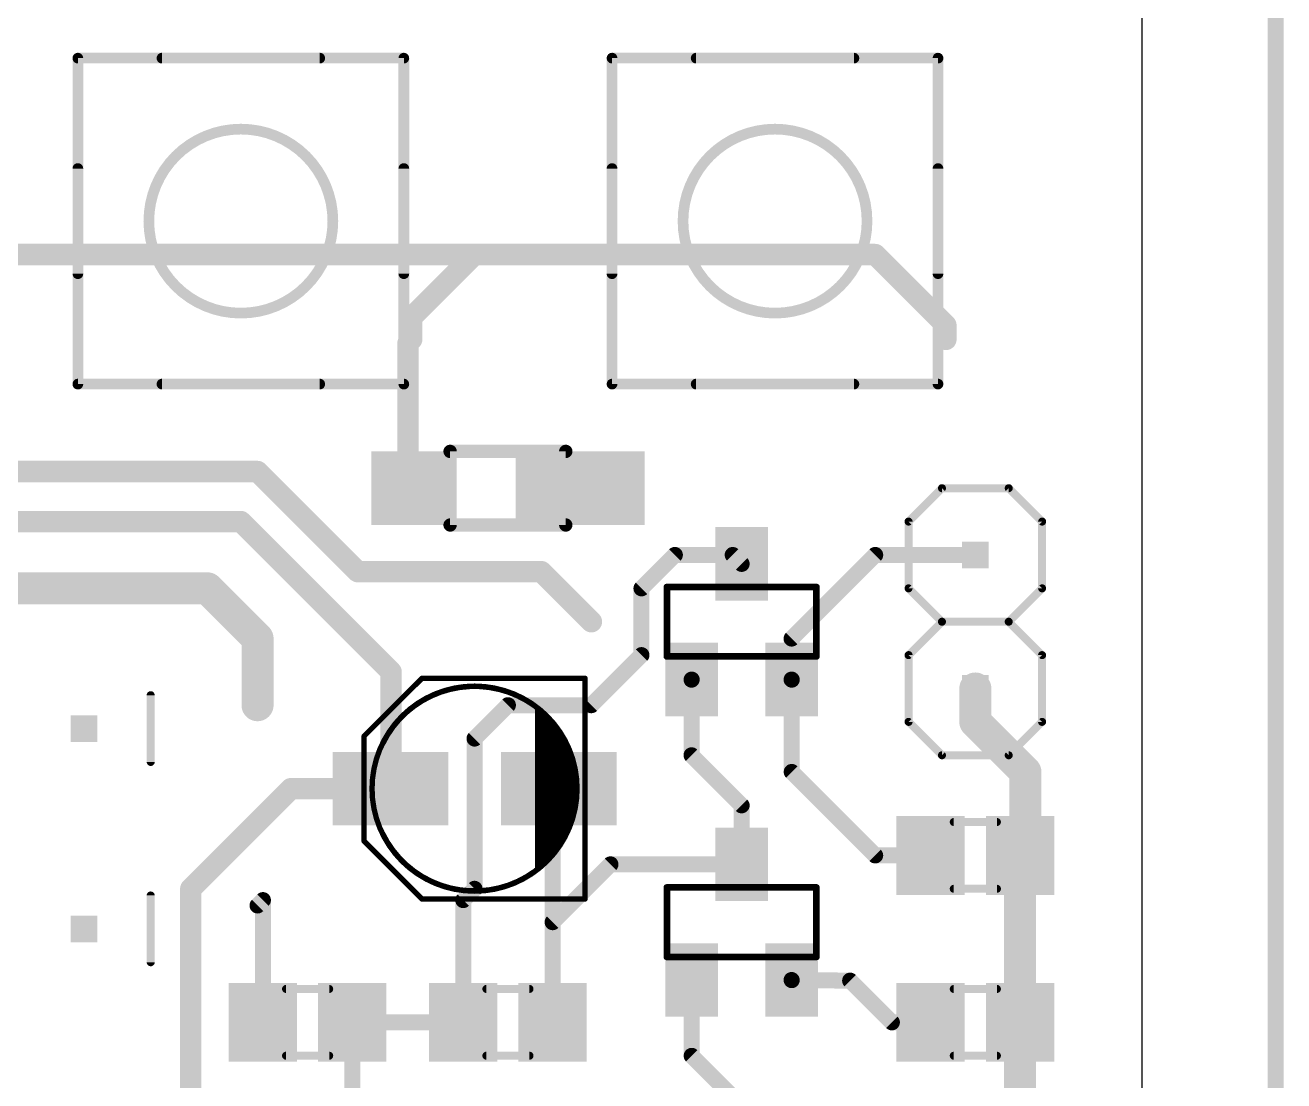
# Model space of a CAD drawing. Extents: x -0.33 to 4.26, y -0.1 to 5.53.
# Drawn here: x 3.313 to 4.256, y 0.619 to 1.409 of the extents above; entities that cross this region are included whole.
import ezdxf

# ---------------------------------------------------------------- set-up
doc = ezdxf.new("R2010")
doc.units = 0
for name, color, linetype in [('1', 22, 'CONTINUOUS'), ('20', 7, 'CONTINUOUS'), ('21', 253, 'CONTINUOUS'), ('51', 253, 'CONTINUOUS')]:
    doc.layers.add(name, color=color, linetype=linetype)

# ---------------------------------------------------------------- blocks, each defined once
blk = doc.blocks.new('RECT')
blk.add_solid([(-0.5, -0.5), (0.5, -0.5), (-0.5, 0.5), (0.5, 0.5)])

msp = doc.modelspace()

# ---------------------------------------------------------------- linework, layer by layer
at = {"layer": '1'}
for points, const_width in [([(4.25, 5.525), (4.25, -0.0875)], 0.012), ([(3.65, 1.2375), (3.25, 1.2375)], 0.016), ([(3.602953, 1.190453), (3.65, 1.2375)], 0.016), ([(3.95, 1.2375), (3.65, 1.2375)], 0.016), ([(4.002953, 1.184547), (3.95, 1.2375)], 0.016), ([(3.602953, 1.173917), (3.602953, 1.190453)], 0.016), ([(4.002953, 1.173917), (4.002953, 1.184547)], 0.016), ([(3.600197, 1.171161), (3.602953, 1.173917)], 0.016), ([(3.600197, 1.0625), (3.600197, 1.171161)], 0.016), ([(3.4875, 1.075), (2.2625, 1.075)], 0.016), ([(3.5625, 1), (3.4875, 1.075)], 0.016), ([(3.749803, 1.0625), (3.6875, 1.0625)], 0.012), ([(2.275, 1.0375), (3.475, 1.0375)], 0.016), ([(3.475, 1.0375), (3.5875, 0.925)], 0.016), ([(3.775, 0.9875), (3.8, 1.0125)], 0.012), ([(3.8, 1.0125), (3.843307, 1.0125)], 0.012), ([(3.843307, 1.0125), (3.85, 1.005807)], 0.012), ([(3.887402, 0.949902), (3.95, 1.0125)], 0.012), ([(3.95, 1.0125), (4.025, 1.0125)], 0.012), ([(3.45, 0.9875), (2.8625, 0.9875)], 0.024), ([(3.45, 0.9875), (3.4875, 0.95)], 0.024), ([(3.7, 1), (3.5625, 1)], 0.016), ([(3.7, 1), (3.7375, 0.9625)], 0.016), ([(3.775, 0.9375), (3.775, 0.9875)], 0.012), ([(3.4875, 0.95), (3.4875, 0.9)], 0.024), ([(3.887402, 0.919193), (3.887402, 0.949902)], 0.012), ([(3.7375, 0.9), (3.775, 0.9375)], 0.012), ([(3.5875, 0.925), (3.5875, 0.837992)], 0.016), ([(3.8125, 0.919094), (3.812598, 0.919193)], 0.012), ([(3.8125, 0.8625), (3.8125, 0.919094)], 0.012), ([(3.8875, 0.919094), (3.887402, 0.919193)], 0.012), ([(3.8875, 0.85), (3.8875, 0.919094)], 0.012), ([(4.025, 0.9125), (4.025, 0.8875)], 0.024), ([(3.65, 0.875), (3.675, 0.9)], 0.012), ([(3.675, 0.9), (3.7375, 0.9)], 0.012), ([(4.025, 0.8875), (4.0625, 0.85)], 0.024), ([(3.65, 0.7625), (3.65, 0.875)], 0.012), ([(3.85, 0.825), (3.8125, 0.8625)], 0.012), ([(4.0625, 0.85), (4.0625, 0.791535)], 0.024), ([(3.95, 0.7875), (3.8875, 0.85)], 0.012), ([(3.4375, 0.7625), (3.5125, 0.8375)], 0.016), ([(3.5125, 0.8375), (3.587008, 0.8375)], 0.016), ([(3.5875, 0.837992), (3.587008, 0.8375)], 0.016), ([(3.708465, 0.832972), (3.712992, 0.8375)], 0.012), ([(3.708465, 0.7375), (3.708465, 0.832972)], 0.012), ([(3.85, 0.780807), (3.85, 0.825)], 0.012), ([(4.0625, 0.791535), (4.058465, 0.7875)], 0.024), ([(3.991535, 0.7875), (3.95, 0.7875)], 0.012), ([(4.058465, 0.7875), (4.058465, 0.6625)], 0.024), ([(3.751772, 0.780807), (3.708465, 0.7375)], 0.012), ([(3.85, 0.780807), (3.751772, 0.780807)], 0.012), ([(3.4375, 0.5625), (3.4375, 0.7625)], 0.016), ([(3.641535, 0.754035), (3.65, 0.7625)], 0.012), ([(3.491535, 0.754035), (3.4875, 0.75)], 0.012), ([(3.491535, 0.6625), (3.491535, 0.754035)], 0.012), ([(3.641535, 0.6625), (3.641535, 0.754035)], 0.012), ([(3.708465, 0.6625), (3.708465, 0.7375)], 0.012), ([(3.812598, 0.694193), (3.812598, 0.637402)], 0.012), ([(3.8875, 0.694094), (3.887402, 0.694193)], 0.012), ([(3.93125, 0.69375), (3.8875, 0.694094)], 0.012), ([(3.9625, 0.6625), (3.93125, 0.69375)], 0.012), ([(4.058465, 0.6625), (4.058465, 0.5375)], 0.024), ([(3.558465, 0.6625), (3.641535, 0.6625)], 0.012), ([(3.558465, 0.6625), (3.558465, 0.5375)], 0.012), ([(3.991535, 0.6625), (3.9625, 0.6625)], 0.012), ([(3.812598, 0.637402), (3.85, 0.6)], 0.012)]:
    msp.add_lwpolyline(points, dxfattribs=dict(at, const_width=const_width))
for points, const_width in [([(3.65, 1.2415, 1), (3.65, 1.2335)], 0.008), ([(3.652828, 1.234672, 1), (3.647172, 1.240328)], 0.008), ([(3.65, 1.2335, 1), (3.65, 1.2415)], 0.008), ([(3.952828, 1.240328, 1), (3.947172, 1.234672)], 0.008), ([(3.95, 1.2335, 1), (3.95, 1.2415)], 0.008), ([(3.600124, 1.193281, 1), (3.605781, 1.187624)], 0.008), ([(3.606953, 1.190453, 1), (3.598953, 1.190453)], 0.008), ([(4.006953, 1.184547, 1), (3.998953, 1.184547)], 0.008), ([(4.000124, 1.181719, 1), (4.005781, 1.187376)], 0.008), ([(3.604197, 1.171161, 1), (3.596197, 1.171161)], 0.008), ([(3.605781, 1.171089, 1), (3.600124, 1.176746)], 0.008), ([(3.597368, 1.17399, 1), (3.603025, 1.168333)], 0.008), ([(3.598953, 1.173917, 1), (3.606953, 1.173917)], 0.008), ([(3.998953, 1.173917, 1), (4.006953, 1.173917)], 0.008), ([(3.490328, 1.077828, 1), (3.484672, 1.072172)], 0.008), ([(3.4875, 1.071, 1), (3.4875, 1.079)], 0.008), ([(3.596197, 1.0625, 1), (3.604197, 1.0625)], 0.008), ([(3.6875, 1.0655, 1), (3.6875, 1.0595)], 0.006), ([(3.749803, 1.0595, 1), (3.749803, 1.0655)], 0.006), ([(3.477828, 1.040328, 1), (3.472172, 1.034672)], 0.008), ([(3.475, 1.0335, 1), (3.475, 1.0415)], 0.008), ([(3.8, 1.0155, 1), (3.8, 1.0095)], 0.006), ([(3.802121, 1.010379, 1), (3.797879, 1.014621)], 0.006), ([(3.845428, 1.014621, 1), (3.841186, 1.010379)], 0.006), ([(3.843307, 1.0095, 1), (3.843307, 1.0155)], 0.006), ([(3.95, 1.0155, 1), (3.95, 1.0095)], 0.006), ([(3.952121, 1.010379, 1), (3.947879, 1.014621)], 0.006), ([(4.025, 1.0095, 1), (4.025, 1.0155)], 0.006), ([(3.847879, 1.003686, 1), (3.852121, 1.007928)], 0.006), ([(3.454243, 0.991743, 1), (3.445757, 0.983257)], 0.012), ([(3.45, 0.9815, 1), (3.45, 0.9935)], 0.012), ([(3.5625, 1.004, 1), (3.5625, 0.996)], 0.008), ([(3.559672, 0.997172, 1), (3.565328, 1.002828)], 0.008), ([(3.702828, 1.002828, 1), (3.697172, 0.997172)], 0.008), ([(3.7, 0.996, 1), (3.7, 1.004)], 0.008), ([(3.778, 0.9875, 1), (3.772, 0.9875)], 0.006), ([(3.772879, 0.989621, 1), (3.777121, 0.985379)], 0.006), ([(3.4935, 0.95, 1), (3.4815, 0.95)], 0.012), ([(3.734672, 0.959672, 1), (3.740328, 0.965328)], 0.008), ([(3.483257, 0.945757, 1), (3.491743, 0.954243)], 0.012), ([(3.88528, 0.952023, 1), (3.889523, 0.94778)], 0.006), ([(3.890402, 0.949902, 1), (3.884402, 0.949902)], 0.006), ([(3.777121, 0.935379, 1), (3.772879, 0.939621)], 0.006), ([(3.772, 0.9375, 1), (3.778, 0.9375)], 0.006), ([(3.5915, 0.925, 1), (3.5835, 0.925)], 0.008), ([(3.584672, 0.922172, 1), (3.590328, 0.927828)], 0.008), ([(3.8155, 0.919094, 1), (3.8095, 0.919094)], 0.006), ([(3.810379, 0.921216, 1), (3.814621, 0.916973)], 0.006), ([(3.81472, 0.917072, 1), (3.810477, 0.921314)], 0.006), ([(3.889523, 0.921314, 1), (3.88528, 0.917072)], 0.006), ([(3.8905, 0.919094, 1), (3.8845, 0.919094)], 0.006), ([(3.885379, 0.916973, 1), (3.889621, 0.921216)], 0.006), ([(4.031, 0.9125, 1), (4.019, 0.9125)], 0.012), ([(3.884402, 0.919193, 1), (3.890402, 0.919193)], 0.006), ([(3.4815, 0.9, 1), (3.4935, 0.9)], 0.012), ([(3.675, 0.903, 1), (3.675, 0.897)], 0.006), ([(3.677121, 0.897879, 1), (3.672879, 0.902121)], 0.006), ([(3.735379, 0.902121, 1), (3.739621, 0.897879)], 0.006), ([(3.7375, 0.897, 1), (3.7375, 0.903)], 0.006), ([(4.029243, 0.891743, 1), (4.020757, 0.883257)], 0.012), ([(4.019, 0.8875, 1), (4.031, 0.8875)], 0.012), ([(3.653, 0.875, 1), (3.647, 0.875)], 0.006), ([(3.647879, 0.877121, 1), (3.652121, 0.872879)], 0.006), ([(3.814621, 0.864621, 1), (3.810379, 0.860379)], 0.006), ([(3.8095, 0.8625, 1), (3.8155, 0.8625)], 0.006), ([(4.0685, 0.85, 1), (4.0565, 0.85)], 0.012), ([(4.058257, 0.845757, 1), (4.066743, 0.854243)], 0.012), ([(3.889621, 0.852121, 1), (3.885379, 0.847879)], 0.006), ([(3.8845, 0.85, 1), (3.8905, 0.85)], 0.006), ([(3.5125, 0.8415, 1), (3.5125, 0.8335)], 0.008), ([(3.515328, 0.834672, 1), (3.509672, 0.840328)], 0.008), ([(3.584179, 0.840328, 1), (3.589836, 0.834672)], 0.008), ([(3.5835, 0.837992, 1), (3.5915, 0.837992)], 0.008), ([(3.590328, 0.835164, 1), (3.584672, 0.840821)], 0.008), ([(3.587008, 0.8335, 1), (3.587008, 0.8415)], 0.008), ([(3.711465, 0.832972, 1), (3.705465, 0.832972)], 0.006), ([(3.715113, 0.835379, 1), (3.710871, 0.839621)], 0.006), ([(3.706343, 0.835094, 1), (3.710586, 0.830851)], 0.006), ([(3.853, 0.825, 1), (3.847, 0.825)], 0.006), ([(3.847879, 0.822879, 1), (3.852121, 0.827121)], 0.006), ([(4.066743, 0.787293, 1), (4.058257, 0.795778)], 0.012), ([(3.95, 0.7905, 1), (3.95, 0.7845)], 0.006), ([(3.947879, 0.785379, 1), (3.952121, 0.789621)], 0.006), ([(3.991535, 0.7845, 1), (3.991535, 0.7905)], 0.006), ([(4.054222, 0.791743, 1), (4.062707, 0.783257)], 0.012), ([(4.064465, 0.7875, 1), (4.052465, 0.7875)], 0.012), ([(4.0565, 0.791535, 1), (4.0685, 0.791535)], 0.012), ([(3.751772, 0.783807, 1), (3.751772, 0.777807)], 0.006), ([(3.753893, 0.778686, 1), (3.74965, 0.782928)], 0.006), ([(3.847, 0.780807, 1), (3.853, 0.780807)], 0.006), ([(3.85, 0.777807, 1), (3.85, 0.783807)], 0.006), ([(3.4415, 0.7625, 1), (3.4335, 0.7625)], 0.008), ([(3.434672, 0.765328, 1), (3.440328, 0.759672)], 0.008), ([(3.647, 0.7625, 1), (3.653, 0.7625)], 0.006), ([(3.652121, 0.760379, 1), (3.647879, 0.764621)], 0.006), ([(3.485379, 0.752121, 1), (3.489621, 0.747879)], 0.006), ([(3.494535, 0.754035, 1), (3.488535, 0.754035)], 0.006), ([(3.493657, 0.751914, 1), (3.489414, 0.756157)], 0.006), ([(3.644535, 0.754035, 1), (3.638535, 0.754035)], 0.006), ([(3.639414, 0.756157, 1), (3.643657, 0.751914)], 0.006), ([(3.711465, 0.7375, 1), (3.705465, 0.7375)], 0.006), ([(3.706343, 0.739621, 1), (3.710586, 0.735379)], 0.006), ([(3.705465, 0.7375, 1), (3.711465, 0.7375)], 0.006), ([(3.815598, 0.694193, 1), (3.809598, 0.694193)], 0.006), ([(3.889523, 0.696314, 1), (3.88528, 0.692072)], 0.006), ([(3.887524, 0.697094, 1), (3.887476, 0.691095)], 0.006), ([(3.885379, 0.691973, 1), (3.889621, 0.696216)], 0.006), ([(3.933371, 0.695871, 1), (3.929129, 0.691629)], 0.006), ([(3.931226, 0.69075, 1), (3.931274, 0.69675)], 0.006), ([(4.064465, 0.6625, 1), (4.052465, 0.6625)], 0.012), ([(3.488535, 0.6625, 1), (3.494535, 0.6625)], 0.006), ([(3.558465, 0.6655, 1), (3.558465, 0.6595)], 0.006), ([(3.561465, 0.6625, 1), (3.555465, 0.6625)], 0.006), ([(3.638535, 0.6625, 1), (3.644535, 0.6625)], 0.006), ([(3.641535, 0.6595, 1), (3.641535, 0.6655)], 0.006), ([(3.705465, 0.6625, 1), (3.711465, 0.6625)], 0.006), ([(3.9625, 0.6655, 1), (3.9625, 0.6595)], 0.006), ([(3.960379, 0.660379, 1), (3.964621, 0.664621)], 0.006), ([(3.991535, 0.6595, 1), (3.991535, 0.6655)], 0.006), ([(4.052465, 0.6625, 1), (4.064465, 0.6625)], 0.012), ([(3.81472, 0.639523, 1), (3.810477, 0.63528)], 0.006), ([(3.809598, 0.637402, 1), (3.815598, 0.637402)], 0.006)]:
    msp.add_lwpolyline(points, format="xyb", dxfattribs=dict(at, const_width=const_width))
at = {"layer": '20'}
msp.add_line((4.15, 0), (4.15, 5.45), dxfattribs=at)
at = {"layer": '21'}
for points, const_width in [([(3.534055, 1.384547), (3.415945, 1.384547)], 0.008), ([(3.934055, 1.384547), (3.815945, 1.384547)], 0.008), ([(3.352953, 1.22313), (3.352953, 1.30187)], 0.008), ([(3.597047, 1.22313), (3.597047, 1.30187)], 0.008), ([(3.752953, 1.22313), (3.752953, 1.30187)], 0.008), ([(3.997047, 1.22313), (3.997047, 1.30187)], 0.008), ([(3.534055, 1.140453), (3.415945, 1.140453)], 0.008), ([(3.934055, 1.140453), (3.815945, 1.140453)], 0.008), ([(4, 1.0625), (3.975, 1.0375)], 0.006), ([(4.05, 1.0625), (4, 1.0625)], 0.006), ([(4.075, 1.0375), (4.05, 1.0625)], 0.006), ([(3.975, 0.9875), (3.975, 1.0375)], 0.006), ([(4.075, 1.0375), (4.075, 0.9875)], 0.006), ([(4, 0.9625), (3.975, 0.9875)], 0.006), ([(4.075, 0.9875), (4.05, 0.9625)], 0.006), ([(3.975, 0.9375), (4, 0.9625)], 0.006), ([(4.05, 0.9625), (4, 0.9625)], 0.006), ([(4.05, 0.9625), (4.075, 0.9375)], 0.006), ([(3.975, 0.8875), (3.975, 0.9375)], 0.006), ([(4.075, 0.9375), (4.075, 0.8875)], 0.006), ([(3.567323, 0.87687), (3.61063, 0.920177)], 0.004), ([(3.61063, 0.920177), (3.732677, 0.920177)], 0.004), ([(3.732677, 0.920177), (3.732677, 0.870965)], 0.004), ([(4, 0.8625), (3.975, 0.8875)], 0.006), ([(4.075, 0.8875), (4.05, 0.8625)], 0.006), ([(4.05, 0.8625), (4, 0.8625)], 0.006), ([(3.732677, 0.804035), (3.732677, 0.754823)], 0.004), ([(3.61063, 0.754823), (3.567323, 0.79813)], 0.004), ([(3.732677, 0.754823), (3.61063, 0.754823)], 0.004)]:
    msp.add_lwpolyline(points, dxfattribs=dict(at, const_width=const_width))
for points, const_width in [([(3.415945, 1.386547, 1), (3.415945, 1.382547)], 0.004), ([(3.534055, 1.382547, 1), (3.534055, 1.386547)], 0.004), ([(3.815945, 1.386547, 1), (3.815945, 1.382547)], 0.004), ([(3.934055, 1.382547, 1), (3.934055, 1.386547)], 0.004), ([(3.475, 1.193602, 1), (3.475, 1.331398, 1), (3.475, 1.193602)], 0.008), ([(3.875, 1.193602, 1), (3.875, 1.331398, 1), (3.875, 1.193602)], 0.008), ([(3.354953, 1.30187, 1), (3.350953, 1.30187)], 0.004), ([(3.599047, 1.30187, 1), (3.595047, 1.30187)], 0.004), ([(3.754953, 1.30187, 1), (3.750953, 1.30187)], 0.004), ([(3.999047, 1.30187, 1), (3.995047, 1.30187)], 0.004), ([(3.350953, 1.22313, 1), (3.354953, 1.22313)], 0.004), ([(3.595047, 1.22313, 1), (3.599047, 1.22313)], 0.004), ([(3.750953, 1.22313, 1), (3.754953, 1.22313)], 0.004), ([(3.995047, 1.22313, 1), (3.999047, 1.22313)], 0.004), ([(3.415945, 1.142453, 1), (3.415945, 1.138453)], 0.004), ([(3.534055, 1.138453, 1), (3.534055, 1.142453)], 0.004), ([(3.815945, 1.142453, 1), (3.815945, 1.138453)], 0.004), ([(3.934055, 1.138453, 1), (3.934055, 1.142453)], 0.004), ([(4, 1.064, 1), (4, 1.061)], 0.003), ([(4.001061, 1.061439, 1), (3.998939, 1.063561)], 0.003), ([(4.051061, 1.063561, 1), (4.048939, 1.061439)], 0.003), ([(4.05, 1.061, 1), (4.05, 1.064)], 0.003), ([(3.9765, 1.0375, 1), (3.9735, 1.0375)], 0.003), ([(3.973939, 1.038561, 1), (3.976061, 1.036439)], 0.003), ([(4.0765, 1.0375, 1), (4.0735, 1.0375)], 0.003), ([(4.073939, 1.036439, 1), (4.076061, 1.038561)], 0.003), ([(3.976061, 0.988561, 1), (3.973939, 0.986439)], 0.003), ([(4.076061, 0.986439, 1), (4.073939, 0.988561)], 0.003), ([(3.9735, 0.9875, 1), (3.9765, 0.9875)], 0.003), ([(4.0735, 0.9875, 1), (4.0765, 0.9875)], 0.003), ([(4, 0.964, 1), (4, 0.961)], 0.003), ([(4.001061, 0.961439, 1), (3.998939, 0.963561)], 0.003), ([(3.998939, 0.961439, 1), (4.001061, 0.963561)], 0.003), ([(4.051061, 0.963561, 1), (4.048939, 0.961439)], 0.003), ([(4.048939, 0.963561, 1), (4.051061, 0.961439)], 0.003), ([(4.05, 0.961, 1), (4.05, 0.964)], 0.003), ([(3.9765, 0.9375, 1), (3.9735, 0.9375)], 0.003), ([(3.973939, 0.938561, 1), (3.976061, 0.936439)], 0.003), ([(4.0765, 0.9375, 1), (4.0735, 0.9375)], 0.003), ([(4.073939, 0.936439, 1), (4.076061, 0.938561)], 0.003), ([(3.718898, 0.870965, 0.626004), (3.581102, 0.870965)], 0.004), ([(3.61063, 0.921177, 1), (3.61063, 0.919177)], 0.002), ([(3.611337, 0.91947, 1), (3.609923, 0.920884)], 0.002), ([(3.733677, 0.920177, 1), (3.731677, 0.920177)], 0.002), ([(3.732677, 0.919177, 1), (3.732677, 0.921177)], 0.002), ([(3.976061, 0.888561, 1), (3.973939, 0.886439)], 0.003), ([(3.9735, 0.8875, 1), (3.9765, 0.8875)], 0.003), ([(4.0735, 0.8875, 1), (4.0765, 0.8875)], 0.003), ([(4.076061, 0.886439, 1), (4.073939, 0.888561)], 0.003), ([(3.566616, 0.877577, 1), (3.56803, 0.876163)], 0.002), ([(3.580203, 0.871401, 1), (3.582002, 0.870528)], 0.002), ([(3.717998, 0.870528, 1), (3.719797, 0.871401)], 0.002), ([(3.731677, 0.870965, 1), (3.733677, 0.870965)], 0.002), ([(4, 0.864, 1), (4, 0.861)], 0.003), ([(3.998939, 0.861439, 1), (4.001061, 0.863561)], 0.003), ([(4.048939, 0.863561, 1), (4.051061, 0.861439)], 0.003), ([(4.05, 0.861, 1), (4.05, 0.864)], 0.003), ([(3.581102, 0.804035, 0.626004), (3.718898, 0.804035)], 0.004), ([(3.582002, 0.804472, 1), (3.580203, 0.803599)], 0.002), ([(3.719797, 0.803599, 1), (3.717998, 0.804472)], 0.002), ([(3.733677, 0.804035, 1), (3.731677, 0.804035)], 0.002), ([(3.56803, 0.798837, 1), (3.566616, 0.797423)], 0.002), ([(3.61063, 0.755823, 1), (3.61063, 0.753823)], 0.002), ([(3.609923, 0.754116, 1), (3.611337, 0.75553)], 0.002), ([(3.731677, 0.754823, 1), (3.733677, 0.754823)], 0.002), ([(3.732677, 0.753823, 1), (3.732677, 0.755823)], 0.002)]:
    msp.add_lwpolyline(points, format="xyb", dxfattribs=dict(at, const_width=const_width))
at = {"layer": '51'}
for points, const_width in [([(3.352953, 1.384547), (3.597047, 1.384547)], 0.008), ([(3.352953, 1.140453), (3.352953, 1.384547)], 0.008), ([(3.597047, 1.384547), (3.597047, 1.140453)], 0.008), ([(3.752953, 1.384547), (3.997047, 1.384547)], 0.008), ([(3.752953, 1.140453), (3.752953, 1.384547)], 0.008), ([(3.997047, 1.384547), (3.997047, 1.140453)], 0.008), ([(3.597047, 1.140453), (3.352953, 1.140453)], 0.008), ([(3.997047, 1.140453), (3.752953, 1.140453)], 0.008), ([(3.631693, 1.034941), (3.631693, 1.090059)], 0.01), ([(3.631693, 1.090059), (3.718307, 1.090059)], 0.01), ([(3.718307, 1.090059), (3.718307, 1.034941)], 0.01), ([(3.718307, 1.034941), (3.631693, 1.034941)], 0.01), ([(3.794, 0.9365), (3.794, 0.9885)], 0.005), ([(3.794, 0.9885), (3.906, 0.9885)], 0.005), ([(3.906, 0.9885), (3.906, 0.9365)], 0.005), ([(3.906, 0.9365), (3.794, 0.9365)], 0.005), ([(3.567323, 0.87687), (3.61063, 0.920177)], 0.004), ([(3.61063, 0.920177), (3.732677, 0.920177)], 0.004), ([(3.732677, 0.920177), (3.732677, 0.754823)], 0.004), ([(3.4075, 0.8575), (3.4075, 0.9075)], 0.006), ([(3.697244, 0.778445), (3.697244, 0.896555)], 0.004), ([(3.716929, 0.870965), (3.699213, 0.892618)], 0.004), ([(3.699213, 0.892618), (3.699213, 0.782382)], 0.004), ([(3.701764, 0.8895), (3.699213, 0.8895)], 0.004), ([(3.705037, 0.8855), (3.699213, 0.8855)], 0.004), ([(3.567323, 0.79813), (3.567323, 0.87687)], 0.004), ([(3.708309, 0.8815), (3.699213, 0.8815)], 0.004), ([(3.711582, 0.8775), (3.699213, 0.8775)], 0.004), ([(3.714855, 0.8735), (3.699213, 0.8735)], 0.004), ([(3.717417, 0.8695), (3.699213, 0.8695)], 0.004), ([(3.718751, 0.8655), (3.699213, 0.8655)], 0.004), ([(3.722835, 0.853248), (3.716929, 0.870965)], 0.004), ([(3.720084, 0.8615), (3.699213, 0.8615)], 0.004), ([(3.721417, 0.8575), (3.699213, 0.8575)], 0.004), ([(3.722751, 0.8535), (3.699213, 0.8535)], 0.004), ([(3.722835, 0.8495), (3.699213, 0.8495)], 0.004), ([(3.722835, 0.82372), (3.722835, 0.853248)], 0.004), ([(3.722835, 0.8455), (3.699213, 0.8455)], 0.004), ([(3.722835, 0.8415), (3.699213, 0.8415)], 0.004), ([(3.722835, 0.8375), (3.699213, 0.8375)], 0.004), ([(3.722835, 0.8335), (3.699213, 0.8335)], 0.004), ([(3.722835, 0.8295), (3.699213, 0.8295)], 0.004), ([(3.722835, 0.8255), (3.699213, 0.8255)], 0.004), ([(3.722168, 0.8215), (3.699213, 0.8215)], 0.004), ([(3.716929, 0.804035), (3.722835, 0.82372)], 0.004), ([(3.720969, 0.8175), (3.699213, 0.8175)], 0.004), ([(3.719768, 0.8135), (3.699213, 0.8135)], 0.004), ([(3.718568, 0.8095), (3.699213, 0.8095)], 0.004), ([(4.008858, 0.8125), (4.041142, 0.8125)], 0.006), ([(3.717368, 0.8055), (3.699213, 0.8055)], 0.004), ([(3.699213, 0.780413), (3.716929, 0.804035)], 0.004), ([(3.715028, 0.8015), (3.699213, 0.8015)], 0.004), ([(3.61063, 0.754823), (3.567323, 0.79813)], 0.004), ([(3.712028, 0.7975), (3.699213, 0.7975)], 0.004), ([(3.709028, 0.7935), (3.699213, 0.7935)], 0.004), ([(3.706028, 0.7895), (3.699213, 0.7895)], 0.004), ([(3.703028, 0.7855), (3.699213, 0.7855)], 0.004), ([(3.699213, 0.782382), (3.699213, 0.780413)], 0.004), ([(3.700028, 0.7815), (3.699213, 0.7815)], 0.004), ([(3.794, 0.7115), (3.794, 0.7635)], 0.005), ([(3.794, 0.7635), (3.906, 0.7635)], 0.005), ([(3.906, 0.7635), (3.906, 0.7115)], 0.005), ([(4.008858, 0.7625), (4.041142, 0.7625)], 0.006), ([(3.4075, 0.7075), (3.4075, 0.7575)], 0.006), ([(3.732677, 0.754823), (3.61063, 0.754823)], 0.004), ([(3.906, 0.7115), (3.794, 0.7115)], 0.005), ([(3.541142, 0.6875), (3.508858, 0.6875)], 0.006), ([(3.658858, 0.6875), (3.691142, 0.6875)], 0.006), ([(4.008858, 0.6875), (4.041142, 0.6875)], 0.006), ([(3.541142, 0.6375), (3.508858, 0.6375)], 0.006), ([(3.658858, 0.6375), (3.691142, 0.6375)], 0.006), ([(4.008858, 0.6375), (4.041142, 0.6375)], 0.006)]:
    msp.add_lwpolyline(points, dxfattribs=dict(at, const_width=const_width))
for points, const_width in [([(3.352953, 1.386547, 1), (3.352953, 1.382547)], 0.004), ([(3.354953, 1.384547, 1), (3.350953, 1.384547)], 0.004), ([(3.599047, 1.384547, 1), (3.595047, 1.384547)], 0.004), ([(3.597047, 1.382547, 1), (3.597047, 1.386547)], 0.004), ([(3.752953, 1.386547, 1), (3.752953, 1.382547)], 0.004), ([(3.754953, 1.384547, 1), (3.750953, 1.384547)], 0.004), ([(3.999047, 1.384547, 1), (3.995047, 1.384547)], 0.004), ([(3.997047, 1.382547, 1), (3.997047, 1.386547)], 0.004), ([(3.475, 1.193602, 1), (3.475, 1.331398, 1), (3.475, 1.193602)], 0.008), ([(3.875, 1.193602, 1), (3.875, 1.331398, 1), (3.875, 1.193602)], 0.008), ([(3.352953, 1.142453, 1), (3.352953, 1.138453)], 0.004), ([(3.350953, 1.140453, 1), (3.354953, 1.140453)], 0.004), ([(3.595047, 1.140453, 1), (3.599047, 1.140453)], 0.004), ([(3.597047, 1.138453, 1), (3.597047, 1.142453)], 0.004), ([(3.752953, 1.142453, 1), (3.752953, 1.138453)], 0.004), ([(3.750953, 1.140453, 1), (3.754953, 1.140453)], 0.004), ([(3.995047, 1.140453, 1), (3.999047, 1.140453)], 0.004), ([(3.997047, 1.138453, 1), (3.997047, 1.142453)], 0.004), ([(3.634193, 1.090059, 1), (3.629193, 1.090059)], 0.005), ([(3.631693, 1.092559, 1), (3.631693, 1.087559)], 0.005), ([(3.720807, 1.090059, 1), (3.715807, 1.090059)], 0.005), ([(3.718307, 1.087559, 1), (3.718307, 1.092559)], 0.005), ([(3.631693, 1.037441, 1), (3.631693, 1.032441)], 0.005), ([(3.629193, 1.034941, 1), (3.634193, 1.034941)], 0.005), ([(3.715807, 1.034941, 1), (3.720807, 1.034941)], 0.005), ([(3.718307, 1.032441, 1), (3.718307, 1.037441)], 0.005), ([(3.79525, 0.9885, 1), (3.79275, 0.9885)], 0.0025), ([(3.794, 0.98975, 1), (3.794, 0.98725)], 0.0025), ([(3.90725, 0.9885, 1), (3.90475, 0.9885)], 0.0025), ([(3.906, 0.98725, 1), (3.906, 0.98975)], 0.0025), ([(3.794, 0.93775, 1), (3.794, 0.93525)], 0.0025), ([(3.79275, 0.9365, 1), (3.79525, 0.9365)], 0.0025), ([(3.90475, 0.9365, 1), (3.90725, 0.9365)], 0.0025), ([(3.906, 0.93525, 1), (3.906, 0.93775)], 0.0025), ([(3.65, 0.760728, 1), (3.65, 0.914272, 1), (3.65, 0.760728)], 0.004), ([(3.61063, 0.921177, 1), (3.61063, 0.919177)], 0.002), ([(3.611337, 0.91947, 1), (3.609923, 0.920884)], 0.002), ([(3.733677, 0.920177, 1), (3.731677, 0.920177)], 0.002), ([(3.732677, 0.919177, 1), (3.732677, 0.921177)], 0.002), ([(3.409, 0.9075, 1), (3.406, 0.9075)], 0.003), ([(3.698244, 0.896555, 1), (3.696244, 0.896555)], 0.002), ([(3.699987, 0.893251, 1), (3.698439, 0.891985)], 0.002), ([(3.700213, 0.892618, 1), (3.698213, 0.892618)], 0.002), ([(3.699213, 0.8905, 1), (3.699213, 0.8885)], 0.002), ([(3.699213, 0.8865, 1), (3.699213, 0.8845)], 0.002), ([(3.701764, 0.8885, 1), (3.701764, 0.8905)], 0.002), ([(3.705037, 0.8845, 1), (3.705037, 0.8865)], 0.002), ([(3.568323, 0.87687, 1), (3.566323, 0.87687)], 0.002), ([(3.566616, 0.877577, 1), (3.56803, 0.876163)], 0.002), ([(3.699213, 0.8825, 1), (3.699213, 0.8805)], 0.002), ([(3.699213, 0.8785, 1), (3.699213, 0.8765)], 0.002), ([(3.708309, 0.8805, 1), (3.708309, 0.8825)], 0.002), ([(3.711582, 0.8765, 1), (3.711582, 0.8785)], 0.002), ([(3.699213, 0.8745, 1), (3.699213, 0.8725)], 0.002), ([(3.699213, 0.8705, 1), (3.699213, 0.8685)], 0.002), ([(3.699213, 0.8665, 1), (3.699213, 0.8645)], 0.002), ([(3.714855, 0.8725, 1), (3.714855, 0.8745)], 0.002), ([(3.717878, 0.871281, 1), (3.71598, 0.870648)], 0.002), ([(3.716155, 0.870331, 1), (3.717703, 0.871598)], 0.002), ([(3.717417, 0.8685, 1), (3.717417, 0.8705)], 0.002), ([(3.718751, 0.8645, 1), (3.718751, 0.8665)], 0.002), ([(3.406, 0.8575, 1), (3.409, 0.8575)], 0.003), ([(3.699213, 0.8625, 1), (3.699213, 0.8605)], 0.002), ([(3.699213, 0.8585, 1), (3.699213, 0.8565)], 0.002), ([(3.720084, 0.8605, 1), (3.720084, 0.8625)], 0.002), ([(3.721417, 0.8565, 1), (3.721417, 0.8585)], 0.002), ([(3.699213, 0.8545, 1), (3.699213, 0.8525)], 0.002), ([(3.699213, 0.8505, 1), (3.699213, 0.8485)], 0.002), ([(3.723835, 0.853248, 1), (3.721835, 0.853248)], 0.002), ([(3.721886, 0.852932, 1), (3.723783, 0.853564)], 0.002), ([(3.722751, 0.8525, 1), (3.722751, 0.8545)], 0.002), ([(3.722835, 0.8485, 1), (3.722835, 0.8505)], 0.002), ([(3.699213, 0.8465, 1), (3.699213, 0.8445)], 0.002), ([(3.699213, 0.8425, 1), (3.699213, 0.8405)], 0.002), ([(3.699213, 0.8385, 1), (3.699213, 0.8365)], 0.002), ([(3.722835, 0.8445, 1), (3.722835, 0.8465)], 0.002), ([(3.722835, 0.8405, 1), (3.722835, 0.8425)], 0.002), ([(3.722835, 0.8365, 1), (3.722835, 0.8385)], 0.002), ([(3.699213, 0.8345, 1), (3.699213, 0.8325)], 0.002), ([(3.699213, 0.8305, 1), (3.699213, 0.8285)], 0.002), ([(3.722835, 0.8325, 1), (3.722835, 0.8345)], 0.002), ([(3.722835, 0.8285, 1), (3.722835, 0.8305)], 0.002), ([(3.699213, 0.8265, 1), (3.699213, 0.8245)], 0.002), ([(3.699213, 0.8225, 1), (3.699213, 0.8205)], 0.002), ([(3.721835, 0.82372, 1), (3.723835, 0.82372)], 0.002), ([(3.723792, 0.823433, 1), (3.721877, 0.824008)], 0.002), ([(3.722168, 0.8205, 1), (3.722168, 0.8225)], 0.002), ([(3.722835, 0.8245, 1), (3.722835, 0.8265)], 0.002), ([(3.699213, 0.8185, 1), (3.699213, 0.8165)], 0.002), ([(3.699213, 0.8145, 1), (3.699213, 0.8125)], 0.002), ([(3.699213, 0.8105, 1), (3.699213, 0.8085)], 0.002), ([(3.718568, 0.8085, 1), (3.718568, 0.8105)], 0.002), ([(3.719768, 0.8125, 1), (3.719768, 0.8145)], 0.002), ([(3.720969, 0.8165, 1), (3.720969, 0.8185)], 0.002), ([(4.008858, 0.814, 1), (4.008858, 0.811)], 0.003), ([(4.041142, 0.811, 1), (4.041142, 0.814)], 0.003), ([(3.699213, 0.8065, 1), (3.699213, 0.8045)], 0.002), ([(3.699213, 0.8025, 1), (3.699213, 0.8005)], 0.002), ([(3.715028, 0.8005, 1), (3.715028, 0.8025)], 0.002), ([(3.715971, 0.804323, 1), (3.717887, 0.803748)], 0.002), ([(3.717729, 0.803435, 1), (3.716129, 0.804635)], 0.002), ([(3.717368, 0.8045, 1), (3.717368, 0.8065)], 0.002), ([(3.56803, 0.798837, 1), (3.566616, 0.797423)], 0.002), ([(3.566323, 0.79813, 1), (3.568323, 0.79813)], 0.002), ([(3.699213, 0.7985, 1), (3.699213, 0.7965)], 0.002), ([(3.699213, 0.7945, 1), (3.699213, 0.7925)], 0.002), ([(3.709028, 0.7925, 1), (3.709028, 0.7945)], 0.002), ([(3.712028, 0.7965, 1), (3.712028, 0.7985)], 0.002), ([(3.699213, 0.7905, 1), (3.699213, 0.7885)], 0.002), ([(3.699213, 0.7865, 1), (3.699213, 0.7845)], 0.002), ([(3.700213, 0.782382, 1), (3.698213, 0.782382)], 0.002), ([(3.699213, 0.7825, 1), (3.699213, 0.7805)], 0.002), ([(3.698213, 0.782382, 1), (3.700213, 0.782382)], 0.002), ([(3.700028, 0.7805, 1), (3.700028, 0.7825)], 0.002), ([(3.703028, 0.7845, 1), (3.703028, 0.7865)], 0.002), ([(3.706028, 0.7885, 1), (3.706028, 0.7905)], 0.002), ([(3.696244, 0.778445, 1), (3.698244, 0.778445)], 0.002), ([(3.698413, 0.781013, 1), (3.700013, 0.779813)], 0.002), ([(3.698213, 0.780413, 1), (3.700213, 0.780413)], 0.002), ([(3.79525, 0.7635, 1), (3.79275, 0.7635)], 0.0025), ([(3.794, 0.76475, 1), (3.794, 0.76225)], 0.0025), ([(3.90725, 0.7635, 1), (3.90475, 0.7635)], 0.0025), ([(3.906, 0.76225, 1), (3.906, 0.76475)], 0.0025), ([(4.008858, 0.764, 1), (4.008858, 0.761)], 0.003), ([(4.041142, 0.761, 1), (4.041142, 0.764)], 0.003), ([(3.409, 0.7575, 1), (3.406, 0.7575)], 0.003), ([(3.61063, 0.755823, 1), (3.61063, 0.753823)], 0.002), ([(3.609923, 0.754116, 1), (3.611337, 0.75553)], 0.002), ([(3.731677, 0.754823, 1), (3.733677, 0.754823)], 0.002), ([(3.732677, 0.753823, 1), (3.732677, 0.755823)], 0.002), ([(3.406, 0.7075, 1), (3.409, 0.7075)], 0.003), ([(3.794, 0.71275, 1), (3.794, 0.71025)], 0.0025), ([(3.79275, 0.7115, 1), (3.79525, 0.7115)], 0.0025), ([(3.90475, 0.7115, 1), (3.90725, 0.7115)], 0.0025), ([(3.906, 0.71025, 1), (3.906, 0.71275)], 0.0025), ([(3.508858, 0.689, 1), (3.508858, 0.686)], 0.003), ([(3.541142, 0.686, 1), (3.541142, 0.689)], 0.003), ([(3.658858, 0.689, 1), (3.658858, 0.686)], 0.003), ([(3.691142, 0.686, 1), (3.691142, 0.689)], 0.003), ([(4.008858, 0.689, 1), (4.008858, 0.686)], 0.003), ([(4.041142, 0.686, 1), (4.041142, 0.689)], 0.003), ([(3.508858, 0.639, 1), (3.508858, 0.636)], 0.003), ([(3.541142, 0.636, 1), (3.541142, 0.639)], 0.003), ([(3.658858, 0.639, 1), (3.658858, 0.636)], 0.003), ([(3.691142, 0.636, 1), (3.691142, 0.639)], 0.003), ([(4.008858, 0.639, 1), (4.008858, 0.636)], 0.003), ([(4.041142, 0.636, 1), (4.041142, 0.639)], 0.003)]:
    msp.add_lwpolyline(points, format="xyb", dxfattribs=dict(at, const_width=const_width))

# ---------------------------------------------------------------- block references
at = {"layer": '1', "rotation": 180}
for p, xscale, yscale in [((3.600197, 1.0625), 0.055118, 0.055118), ((3.749803, 1.0625), 0.055118, 0.055118), ((3.587008, 0.8375), 0.086614, 0.055118), ((3.712992, 0.8375), 0.086614, 0.055118), ((3.491535, 0.6625), 0.051181, 0.059055), ((3.558465, 0.6625), 0.051181, 0.059055)]:
    msp.add_blockref('RECT', p, dxfattribs=dict(at, xscale=xscale, yscale=yscale))
at = {"layer": '1'}
for p, xscale, yscale in [((3.85, 1.005807), 0.03937, 0.055118), ((3.812598, 0.919193), 0.03937, 0.055118), ((3.887402, 0.919193), 0.03937, 0.055118), ((3.991535, 0.7875), 0.051181, 0.059055), ((4.058465, 0.7875), 0.051181, 0.059055), ((3.85, 0.780807), 0.03937, 0.055118), ((3.812598, 0.694193), 0.03937, 0.055118), ((3.887402, 0.694193), 0.03937, 0.055118), ((3.641535, 0.6625), 0.051181, 0.059055), ((3.708465, 0.6625), 0.051181, 0.059055), ((3.991535, 0.6625), 0.051181, 0.059055), ((4.058465, 0.6625), 0.051181, 0.059055)]:
    msp.add_blockref('RECT', p, dxfattribs=dict(at, xscale=xscale, yscale=yscale))
at = {"layer": '51'}
for p, xscale, yscale, rotation in [((3.698622, 1.061516), 0.035433, 0.05315, 180), ((3.612992, 1.063484), 0.029528, 0.033465, 180), ((3.737008, 1.063484), 0.029528, 0.033465, 180), ((4.025, 1.0125), 0.02, 0.02, 270), ((4.025, 0.9125), 0.02, 0.02, 270), ((3.3575, 0.8825), 0.02, 0.02, 180), ((3.567323, 0.8375), 0.015748, 0.027559, 180), ((3.731693, 0.8375), 0.017717, 0.027559, 180), ((3.3575, 0.7325), 0.02, 0.02, 180), ((3.496205, 0.662441), 0.025591, 0.055118, 180), ((3.554205, 0.662441), 0.025591, 0.055118, 180)]:
    msp.add_blockref('RECT', p, dxfattribs=dict(at, xscale=xscale, yscale=yscale, rotation=rotation))
for p, xscale, yscale in [((3.85, 1.002), 0.018, 0.023), ((3.813, 0.923), 0.018, 0.023), ((3.887, 0.923), 0.018, 0.023), ((3.995795, 0.787559), 0.025591, 0.055118), ((4.053795, 0.787559), 0.025591, 0.055118), ((3.85, 0.777), 0.018, 0.023), ((3.813, 0.698), 0.018, 0.023), ((3.887, 0.698), 0.018, 0.023), ((3.645795, 0.662559), 0.025591, 0.055118), ((3.703795, 0.662559), 0.025591, 0.055118), ((3.995795, 0.662559), 0.025591, 0.055118), ((4.053795, 0.662559), 0.025591, 0.055118)]:
    msp.add_blockref('RECT', p, dxfattribs=dict(at, xscale=xscale, yscale=yscale))

doc.saveas('drawing.dxf')
